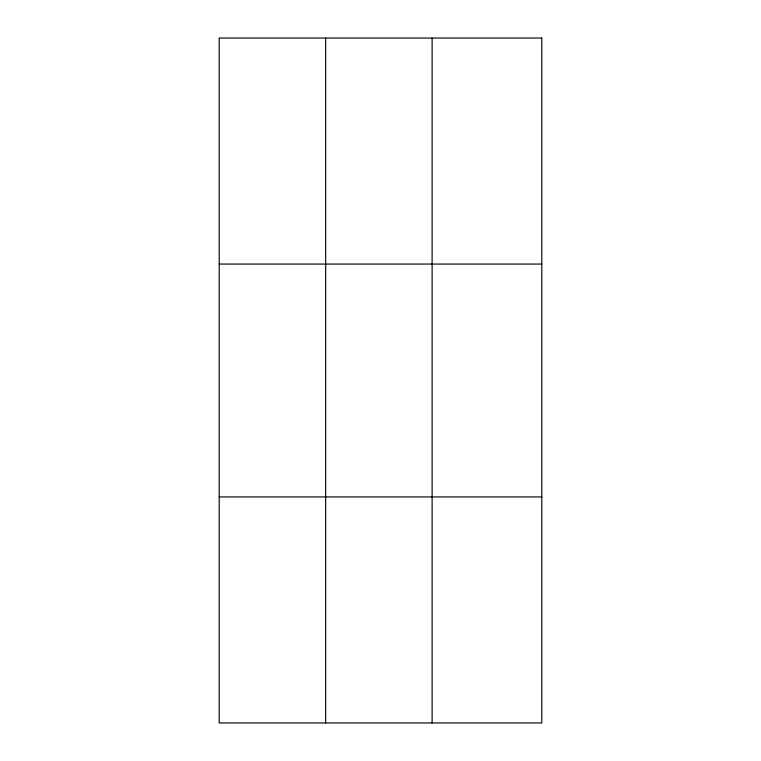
<?xml version="1.0" encoding="UTF-8"?>
<svg xmlns="http://www.w3.org/2000/svg" width="761" height="761" viewBox="0 0 761 761"><rect width="100%" height="100%" fill="white"/><g stroke="black" fill="none" stroke-linecap="round" stroke-linejoin="round"><path stroke-width="1.14" d="M325.66 722.95L325.66 38.05M432.115 722.95L432.115 38.05M219.197 264.067L541.803 264.067M219.197 496.933L541.803 496.933M541.803 38.05L541.803 722.95L219.197 722.95L219.197 38.05L541.803 38.05"/></g></svg>
